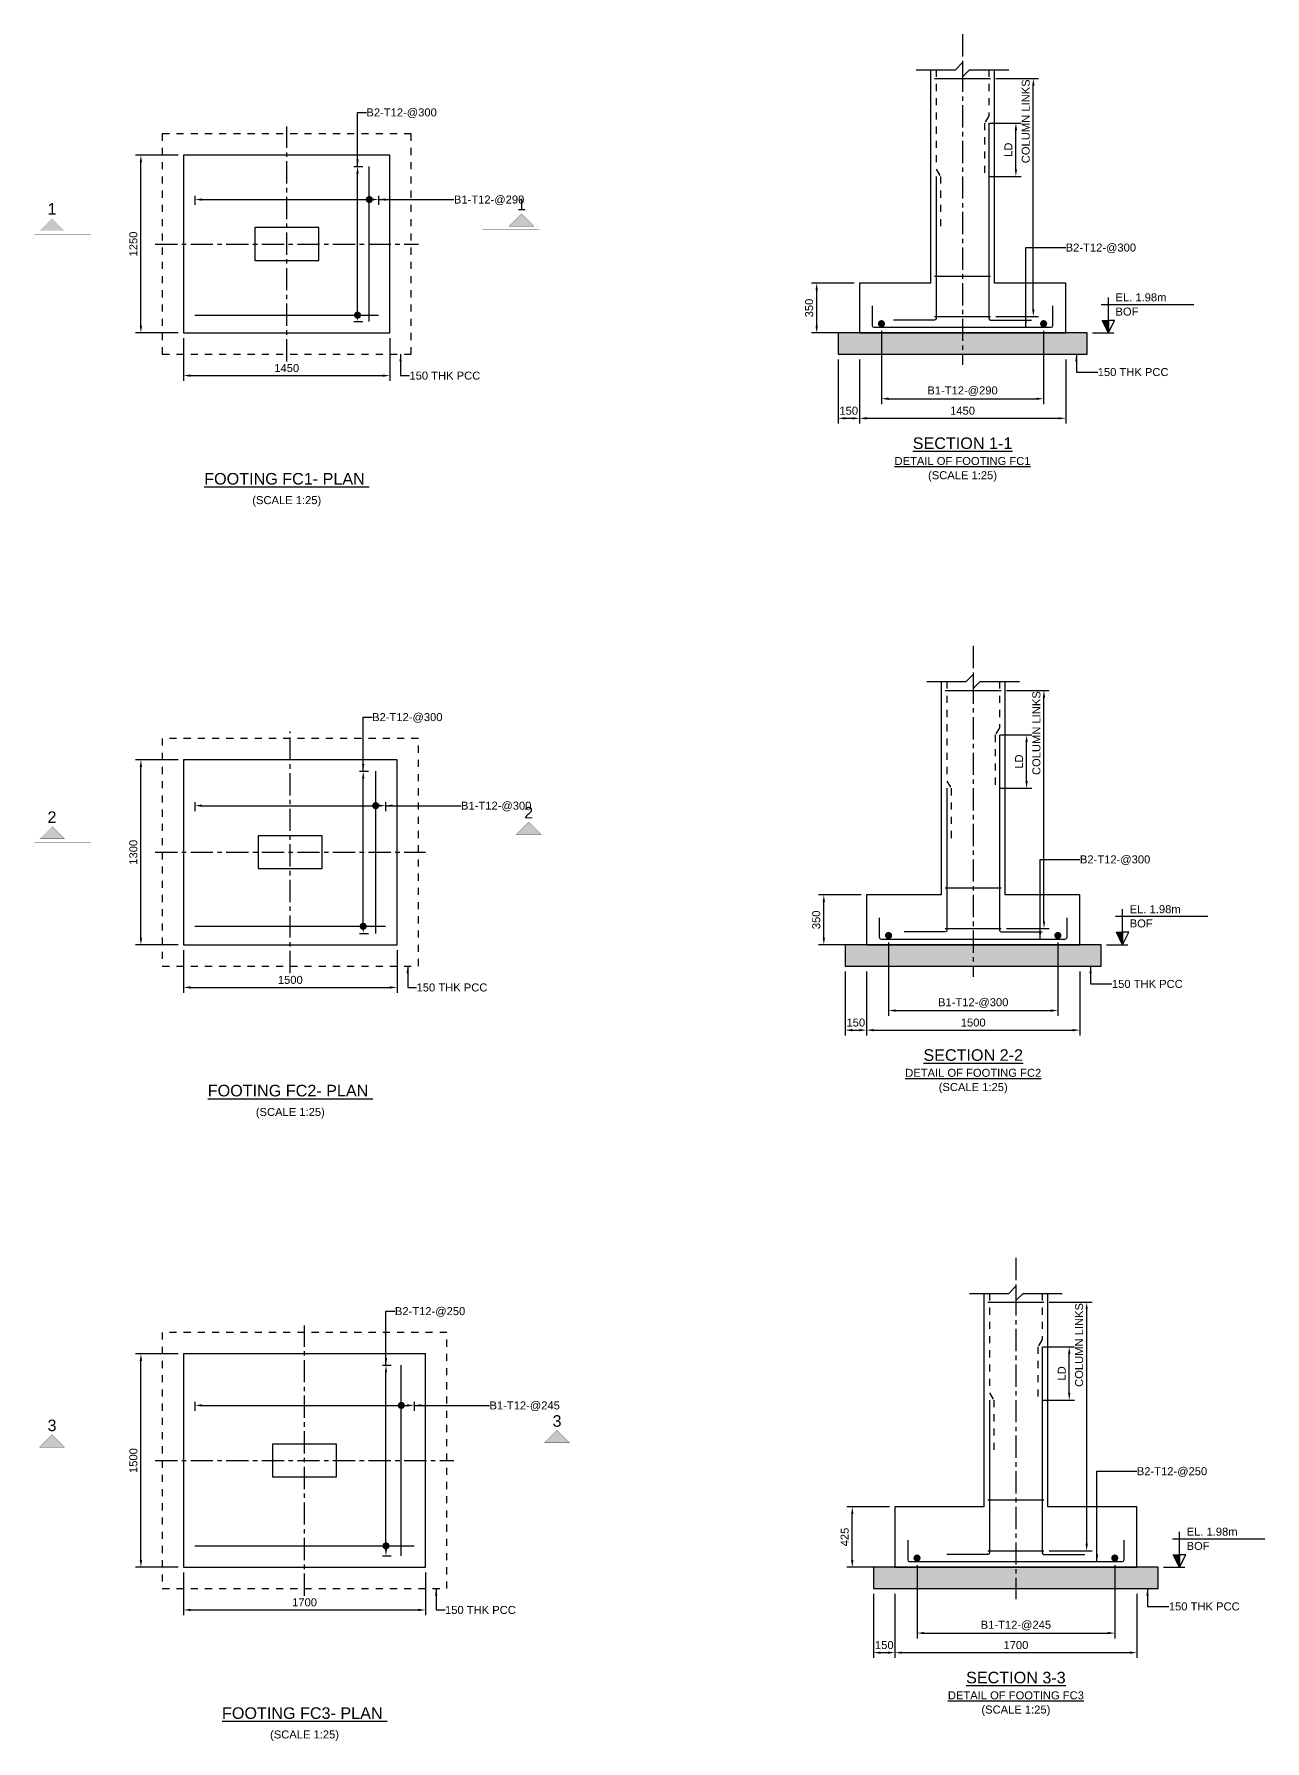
# Model space of a CAD drawing. Header units: inches. Extents: x -3602 to 70100, y -209600 to 630.
# Drawn here: x -3602 to 31000, y -48180 to -200 of the extents above; entities that cross this region are included whole.
import ezdxf
from ezdxf.enums import TextEntityAlignment as Align

# ---------------------------------------------------------------- set-up
doc = ezdxf.new("R2010")
doc.units = ezdxf.units.IN
doc.header["$LTSCALE"] = 1000
doc.header["$MEASUREMENT"] = 0
doc.linetypes.add('Cline', pattern=[1, 0.625, -0.125, 0.125, -0.125])
doc.linetypes.add('Dashed', pattern=[0.6, 0.2, -0.2, 0.2])
for name, color, linetype in [('Center Line', 1, 'Continuous'), ('Column', 6, 'Continuous'), ('Concrete Line', 2, 'Continuous'), ('Dim', 31, 'Continuous'), ('Footing', 7, 'Continuous'), ('Labels', 4, 'Continuous'), ('PCC', 2, 'Continuous'), ('Reinforcement', 4, 'Continuous'), ('Section Mark', 5, 'Continuous'), ('Solid', 25, 'Continuous'), ('Text', 31, 'Continuous')]:
    doc.layers.add(name, color=color, linetype=linetype)
doc.styles.add('SC-FTG1', font='SansSerif')
doc.styles.add('SC-FTG2', font='SansSerif')
doc.dimstyles.new('RccFooting', dxfattribs={"dimtxt": 225, "dimasz": 200, "dimexe": 150, "dimexo": 150, "dimgap": 100, "dimtad": 1, "dimtoh": 1, "dimdec": 4, "dimlfac": 0.25, "dimzin": 0, "dimdsep": 46, "dimtxsty": 'SC-FTG2', "dimcen": 0.09, "dimclrd": 8, "dimclre": 8, "dimclrt": 31, "dimadec": 0, "dimazin": 0, "dimtfac": 1, "dimtdec": 0, "dimtix": 1, "dimtofl": 0, "dimtmove": 0, "dimatfit": 3, "dimfxl": 1, "dimtolj": 1, "dimtzin": 0, "dimarcsym": 0})

# ---------------------------------------------------------------- blocks, each defined once
blk = doc.blocks.new('*D0')
at = {"color": 8, "linetype": 'ByBlock', "lineweight": -2}
for p, q in [((600, -8750), (600, -9950)), ((6400, -8750), (6400, -9950)), ((800, -9800), (6200, -9800))]:
    blk.add_line(p, q, dxfattribs=at)
at = {"color": 8}
for points in [[(600, -9800), (800, -9767), (800, -9833)], [(6400, -9800), (6200, -9833), (6200, -9767)]]:
    blk.add_solid(points, dxfattribs=at)
at = {"layer": 'DEFPOINTS', "color": 31}
for p in [(600, -8600), (6400, -8600), (600, -9800)]:
    blk.add_point(p, dxfattribs=at)
at = {"color": 31, "insert": (3500, -9588), "char_height": 225, "attachment_point": 5, "style": 'SC-FTG2'}
blk.add_mtext('\\A1;1450', dxfattribs=at)
blk = doc.blocks.new('*D1')
at = {"color": 8, "linetype": 'ByBlock', "lineweight": -2}
for p, q in [((450, -3600), (-750, -3600)), ((-600, -8400), (-600, -3800)), ((450, -8600), (-750, -8600))]:
    blk.add_line(p, q, dxfattribs=at)
at = {"color": 8}
for points in [[(-600, -3600), (-567, -3800), (-633, -3800)], [(-600, -8600), (-633, -8400), (-567, -8400)]]:
    blk.add_solid(points, dxfattribs=at)
at = {"layer": 'DEFPOINTS', "color": 31}
for p in [(600, -3600), (-600, -8600), (600, -8600)]:
    blk.add_point(p, dxfattribs=at)
at = {"color": 31, "insert": (-812, -6100), "char_height": 225, "attachment_point": 5, "rotation": 90, "style": 'SC-FTG2'}
blk.add_mtext('\\A1;1250', dxfattribs=at)
blk = doc.blocks.new('*D2')
at = {"color": 8, "linetype": 'ByBlock', "lineweight": -2}
for p, q in [((5390, -3920), (5640, -3920)), ((5490, -8080), (5490, -4120)), ((5390, -8280), (5640, -8280))]:
    blk.add_line(p, q, dxfattribs=at)
at = {"color": 8}
for points in [[(5490, -3920), (5523, -4120), (5457, -4120)], [(5490, -8280), (5457, -8080), (5523, -8080)]]:
    blk.add_solid(points, dxfattribs=at)
at = {"layer": 'DEFPOINTS', "color": 31}
for p in [(5240, -3920), (5240, -8280), (5490, -8280)]:
    blk.add_point(p, dxfattribs=at)
blk = doc.blocks.new('*D3')
at = {"color": 8, "linetype": 'ByBlock', "lineweight": -2}
for p, q in [((920, -4750), (920, -5000)), ((6080, -4750), (6080, -5000)), ((1120, -4850), (5880, -4850))]:
    blk.add_line(p, q, dxfattribs=at)
at = {"color": 8}
for points in [[(920, -4850), (1120, -4817), (1120, -4883)], [(6080, -4850), (5880, -4883), (5880, -4817)]]:
    blk.add_solid(points, dxfattribs=at)
at = {"layer": 'DEFPOINTS', "color": 31}
for p in [(920, -4600), (6080, -4600), (920, -4850)]:
    blk.add_point(p, dxfattribs=at)
blk = doc.blocks.new('*D4')
at = {"color": 8, "linetype": 'ByBlock', "lineweight": -2}
for p, q in [((19000, -9350), (19000, -11150)), ((19600, -9350), (19600, -11150)), ((19200, -11000), (19400, -11000))]:
    blk.add_line(p, q, dxfattribs=at)
at = {"color": 8}
for points in [[(19000, -11000), (19200, -10967), (19200, -11033)], [(19600, -11000), (19400, -11033), (19400, -10967)]]:
    blk.add_solid(points, dxfattribs=at)
at = {"layer": 'DEFPOINTS', "color": 31}
for p in [(19000, -9200), (19600, -9200), (19000, -11000)]:
    blk.add_point(p, dxfattribs=at)
at = {"color": 31, "insert": (19300, -10788), "char_height": 225, "attachment_point": 5, "style": 'SC-FTG2'}
blk.add_mtext('\\A1;150', dxfattribs=at)
blk = doc.blocks.new('*D5')
at = {"color": 8, "linetype": 'ByBlock', "lineweight": -2}
for p, q in [((19600, -9350), (19600, -11150)), ((25400, -9350), (25400, -11150)), ((19800, -11000), (25200, -11000))]:
    blk.add_line(p, q, dxfattribs=at)
at = {"color": 8}
for points in [[(19600, -11000), (19800, -10967), (19800, -11033)], [(25400, -11000), (25200, -11033), (25200, -10967)]]:
    blk.add_solid(points, dxfattribs=at)
at = {"layer": 'DEFPOINTS', "color": 31}
for p in [(19600, -9200), (25400, -9200), (19600, -11000)]:
    blk.add_point(p, dxfattribs=at)
at = {"color": 31, "insert": (22500, -10788), "char_height": 225, "attachment_point": 5, "style": 'SC-FTG2'}
blk.add_mtext('\\A1;1450', dxfattribs=at)
blk = doc.blocks.new('*D6')
at = {"color": 8, "linetype": 'ByBlock', "lineweight": -2}
for p, q in [((19450, -7200), (18250, -7200)), ((18400, -8400), (18400, -7400)), ((19450, -8600), (18250, -8600))]:
    blk.add_line(p, q, dxfattribs=at)
at = {"color": 8}
for points in [[(18400, -7200), (18433, -7400), (18367, -7400)], [(18400, -8600), (18367, -8400), (18433, -8400)]]:
    blk.add_solid(points, dxfattribs=at)
at = {"layer": 'DEFPOINTS', "color": 31}
for p in [(19600, -7200), (18400, -8600), (19600, -8600)]:
    blk.add_point(p, dxfattribs=at)
at = {"color": 31, "insert": (18188, -7900), "char_height": 225, "attachment_point": 5, "rotation": 90, "style": 'SC-FTG2'}
blk.add_mtext('\\A1;350', dxfattribs=at)
blk = doc.blocks.new('*D7')
at = {"color": 8, "linetype": 'ByBlock', "lineweight": -2}
for p, q in [((20220, -8540), (20220, -10600)), ((24780, -8540), (24780, -10600)), ((20420, -10450), (24580, -10450))]:
    blk.add_line(p, q, dxfattribs=at)
at = {"color": 8}
for points in [[(20220, -10450), (20420, -10417), (20420, -10483)], [(24780, -10450), (24580, -10483), (24580, -10417)]]:
    blk.add_solid(points, dxfattribs=at)
at = {"layer": 'DEFPOINTS', "color": 31}
for p in [(20220, -8390), (24780, -8390), (20220, -10450)]:
    blk.add_point(p, dxfattribs=at)
at = {"color": 31, "insert": (22500, -10238), "char_height": 225, "attachment_point": 5, "style": 'SC-FTG2'}
blk.add_mtext('\\A1;B1-T12-@290', dxfattribs=at)
blk = doc.blocks.new('*D8')
at = {"color": 8, "linetype": 'ByBlock', "lineweight": -2}
for p, q in [((23270, -2700), (24150, -2700)), ((24000, -4000), (24000, -2900)), ((23270, -4200), (24150, -4200))]:
    blk.add_line(p, q, dxfattribs=at)
at = {"color": 8}
for points in [[(24000, -2700), (24033, -2900), (23967, -2900)], [(24000, -4200), (23967, -4000), (24033, -4000)]]:
    blk.add_solid(points, dxfattribs=at)
at = {"layer": 'DEFPOINTS', "color": 31}
for p in [(23120, -2700), (23120, -4200), (24000, -4200)]:
    blk.add_point(p, dxfattribs=at)
at = {"color": 31, "insert": (23788, -3450), "char_height": 225, "attachment_point": 5, "rotation": 90, "style": 'SC-FTG2'}
blk.add_mtext('\\A1;LD', dxfattribs=at)
blk = doc.blocks.new('*D9')
at = {"color": 8, "linetype": 'ByBlock', "lineweight": -2}
for p, q in [((23440, -1450), (24640, -1450)), ((24490, -7940), (24490, -1650)), ((23440, -8140), (24640, -8140))]:
    blk.add_line(p, q, dxfattribs=at)
at = {"color": 8}
for points in [[(24490, -1450), (24523, -1650), (24457, -1650)], [(24490, -8140), (24457, -7940), (24523, -7940)]]:
    blk.add_solid(points, dxfattribs=at)
at = {"layer": 'DEFPOINTS', "color": 31}
for p in [(23290, -1450), (23290, -8140), (24490, -8140)]:
    blk.add_point(p, dxfattribs=at)
at = {"color": 31, "insert": (24278, -2650), "char_height": 225, "attachment_point": 5, "rotation": 90, "style": 'SC-FTG2'}
blk.add_mtext('\\A1;COLUMN LINKS', dxfattribs=at)
blk = doc.blocks.new('*D10')
at = {"color": 8, "linetype": 'ByBlock', "lineweight": -2}
for p, q in [((600, -25950), (600, -27150)), ((6600, -25950), (6600, -27150)), ((800, -27000), (6400, -27000))]:
    blk.add_line(p, q, dxfattribs=at)
at = {"color": 8}
for points in [[(600, -27000), (800, -26967), (800, -27033)], [(6600, -27000), (6400, -27033), (6400, -26967)]]:
    blk.add_solid(points, dxfattribs=at)
at = {"layer": 'DEFPOINTS', "color": 31}
for p in [(600, -25800), (6600, -25800), (600, -27000)]:
    blk.add_point(p, dxfattribs=at)
at = {"color": 31, "insert": (3600, -26788), "char_height": 225, "attachment_point": 5, "style": 'SC-FTG2'}
blk.add_mtext('\\A1;1500', dxfattribs=at)
blk = doc.blocks.new('*D11')
at = {"color": 8, "linetype": 'ByBlock', "lineweight": -2}
for p, q in [((450, -20600), (-750, -20600)), ((-600, -25600), (-600, -20800)), ((450, -25800), (-750, -25800))]:
    blk.add_line(p, q, dxfattribs=at)
at = {"color": 8}
for points in [[(-600, -20600), (-567, -20800), (-633, -20800)], [(-600, -25800), (-633, -25600), (-567, -25600)]]:
    blk.add_solid(points, dxfattribs=at)
at = {"layer": 'DEFPOINTS', "color": 31}
for p in [(600, -20600), (-600, -25800), (600, -25800)]:
    blk.add_point(p, dxfattribs=at)
at = {"color": 31, "insert": (-812, -23200), "char_height": 225, "attachment_point": 5, "rotation": 90, "style": 'SC-FTG2'}
blk.add_mtext('\\A1;1300', dxfattribs=at)
blk = doc.blocks.new('*D12')
at = {"color": 8, "linetype": 'ByBlock', "lineweight": -2}
for p, q in [((5550, -20920), (5800, -20920)), ((5650, -25280), (5650, -21120)), ((5550, -25480), (5800, -25480))]:
    blk.add_line(p, q, dxfattribs=at)
at = {"color": 8}
for points in [[(5650, -20920), (5683, -21120), (5617, -21120)], [(5650, -25480), (5617, -25280), (5683, -25280)]]:
    blk.add_solid(points, dxfattribs=at)
at = {"layer": 'DEFPOINTS', "color": 31}
for p in [(5400, -20920), (5400, -25480), (5650, -25480)]:
    blk.add_point(p, dxfattribs=at)
blk = doc.blocks.new('*D13')
at = {"color": 8, "linetype": 'ByBlock', "lineweight": -2}
for p, q in [((920, -21790), (920, -22040)), ((1120, -21890), (6080, -21890)), ((6280, -21790), (6280, -22040))]:
    blk.add_line(p, q, dxfattribs=at)
at = {"color": 8}
for points in [[(920, -21890), (1120, -21857), (1120, -21923)], [(6280, -21890), (6080, -21923), (6080, -21857)]]:
    blk.add_solid(points, dxfattribs=at)
at = {"layer": 'DEFPOINTS', "color": 31}
for p in [(920, -21640), (920, -21890), (6280, -21640)]:
    blk.add_point(p, dxfattribs=at)
blk = doc.blocks.new('*D14')
at = {"color": 8, "linetype": 'ByBlock', "lineweight": -2}
for p, q in [((19200, -26550), (19200, -28350)), ((19800, -26550), (19800, -28350)), ((19400, -28200), (19600, -28200))]:
    blk.add_line(p, q, dxfattribs=at)
at = {"color": 8}
for points in [[(19200, -28200), (19400, -28167), (19400, -28233)], [(19800, -28200), (19600, -28233), (19600, -28167)]]:
    blk.add_solid(points, dxfattribs=at)
at = {"layer": 'DEFPOINTS', "color": 31}
for p in [(19200, -26400), (19800, -26400), (19200, -28200)]:
    blk.add_point(p, dxfattribs=at)
at = {"color": 31, "insert": (19500, -27988), "char_height": 225, "attachment_point": 5, "style": 'SC-FTG2'}
blk.add_mtext('\\A1;150', dxfattribs=at)
blk = doc.blocks.new('*D15')
at = {"color": 8, "linetype": 'ByBlock', "lineweight": -2}
for p, q in [((19800, -26550), (19800, -28350)), ((25800, -26550), (25800, -28350)), ((20000, -28200), (25600, -28200))]:
    blk.add_line(p, q, dxfattribs=at)
at = {"color": 8}
for points in [[(19800, -28200), (20000, -28167), (20000, -28233)], [(25800, -28200), (25600, -28233), (25600, -28167)]]:
    blk.add_solid(points, dxfattribs=at)
at = {"layer": 'DEFPOINTS', "color": 31}
for p in [(19800, -26400), (25800, -26400), (19800, -28200)]:
    blk.add_point(p, dxfattribs=at)
at = {"color": 31, "insert": (22800, -27988), "char_height": 225, "attachment_point": 5, "style": 'SC-FTG2'}
blk.add_mtext('\\A1;1500', dxfattribs=at)
blk = doc.blocks.new('*D16')
at = {"color": 8, "linetype": 'ByBlock', "lineweight": -2}
for p, q in [((19650, -24400), (18450, -24400)), ((18600, -25600), (18600, -24600)), ((19650, -25800), (18450, -25800))]:
    blk.add_line(p, q, dxfattribs=at)
at = {"color": 8}
for points in [[(18600, -24400), (18633, -24600), (18567, -24600)], [(18600, -25800), (18567, -25600), (18633, -25600)]]:
    blk.add_solid(points, dxfattribs=at)
at = {"layer": 'DEFPOINTS', "color": 31}
for p in [(19800, -24400), (18600, -25800), (19800, -25800)]:
    blk.add_point(p, dxfattribs=at)
at = {"color": 31, "insert": (18388, -25100), "char_height": 225, "attachment_point": 5, "rotation": 90, "style": 'SC-FTG2'}
blk.add_mtext('\\A1;350', dxfattribs=at)
blk = doc.blocks.new('*D17')
at = {"color": 8, "linetype": 'ByBlock', "lineweight": -2}
for p, q in [((20420, -25740), (20420, -27800)), ((25180, -25740), (25180, -27800)), ((20620, -27650), (24980, -27650))]:
    blk.add_line(p, q, dxfattribs=at)
at = {"color": 8}
for points in [[(20420, -27650), (20620, -27617), (20620, -27683)], [(25180, -27650), (24980, -27683), (24980, -27617)]]:
    blk.add_solid(points, dxfattribs=at)
at = {"layer": 'DEFPOINTS', "color": 31}
for p in [(20420, -25590), (25180, -25590), (20420, -27650)]:
    blk.add_point(p, dxfattribs=at)
at = {"color": 31, "insert": (22800, -27438), "char_height": 225, "attachment_point": 5, "style": 'SC-FTG2'}
blk.add_mtext('\\A1;B1-T12-@300', dxfattribs=at)
blk = doc.blocks.new('*D18')
at = {"color": 8, "linetype": 'ByBlock', "lineweight": -2}
for p, q in [((23570, -19900), (24450, -19900)), ((24300, -21200), (24300, -20100)), ((23570, -21400), (24450, -21400))]:
    blk.add_line(p, q, dxfattribs=at)
at = {"color": 8}
for points in [[(24300, -19900), (24333, -20100), (24267, -20100)], [(24300, -21400), (24267, -21200), (24333, -21200)]]:
    blk.add_solid(points, dxfattribs=at)
at = {"layer": 'DEFPOINTS', "color": 31}
for p in [(23420, -19900), (23420, -21400), (24300, -21400)]:
    blk.add_point(p, dxfattribs=at)
at = {"color": 31, "insert": (24088, -20650), "char_height": 225, "attachment_point": 5, "rotation": 90, "style": 'SC-FTG2'}
blk.add_mtext('\\A1;LD', dxfattribs=at)
blk = doc.blocks.new('*D19')
at = {"color": 8, "linetype": 'ByBlock', "lineweight": -2}
for p, q in [((23740, -18650), (24940, -18650)), ((24790, -25140), (24790, -18850)), ((23740, -25340), (24940, -25340))]:
    blk.add_line(p, q, dxfattribs=at)
at = {"color": 8}
for points in [[(24790, -18650), (24823, -18850), (24757, -18850)], [(24790, -25340), (24757, -25140), (24823, -25140)]]:
    blk.add_solid(points, dxfattribs=at)
at = {"layer": 'DEFPOINTS', "color": 31}
for p in [(23590, -18650), (23590, -25340), (24790, -25340)]:
    blk.add_point(p, dxfattribs=at)
at = {"color": 31, "insert": (24578, -19850), "char_height": 225, "attachment_point": 5, "rotation": 90, "style": 'SC-FTG2'}
blk.add_mtext('\\A1;COLUMN LINKS', dxfattribs=at)
blk = doc.blocks.new('*D20')
at = {"color": 8, "linetype": 'ByBlock', "lineweight": -2}
for p, q in [((600, -43450), (600, -44650)), ((7400, -43450), (7400, -44650)), ((800, -44500), (7200, -44500))]:
    blk.add_line(p, q, dxfattribs=at)
at = {"color": 8}
for points in [[(600, -44500), (800, -44467), (800, -44533)], [(7400, -44500), (7200, -44533), (7200, -44467)]]:
    blk.add_solid(points, dxfattribs=at)
at = {"layer": 'DEFPOINTS', "color": 31}
for p in [(600, -43300), (7400, -43300), (600, -44500)]:
    blk.add_point(p, dxfattribs=at)
at = {"color": 31, "insert": (4000, -44288), "char_height": 225, "attachment_point": 5, "style": 'SC-FTG2'}
blk.add_mtext('\\A1;1700', dxfattribs=at)
blk = doc.blocks.new('*D21')
at = {"color": 8, "linetype": 'ByBlock', "lineweight": -2}
for p, q in [((450, -37300), (-750, -37300)), ((-600, -43100), (-600, -37500)), ((450, -43300), (-750, -43300))]:
    blk.add_line(p, q, dxfattribs=at)
at = {"color": 8}
for points in [[(-600, -37300), (-567, -37500), (-633, -37500)], [(-600, -43300), (-633, -43100), (-567, -43100)]]:
    blk.add_solid(points, dxfattribs=at)
at = {"layer": 'DEFPOINTS', "color": 31}
for p in [(600, -37300), (-600, -43300), (600, -43300)]:
    blk.add_point(p, dxfattribs=at)
at = {"color": 31, "insert": (-812, -40300), "char_height": 225, "attachment_point": 5, "rotation": 90, "style": 'SC-FTG2'}
blk.add_mtext('\\A1;1500', dxfattribs=at)
blk = doc.blocks.new('*D22')
at = {"color": 8, "linetype": 'ByBlock', "lineweight": -2}
for p, q in [((6190, -37620), (6440, -37620)), ((6290, -42780), (6290, -37820)), ((6190, -42980), (6440, -42980))]:
    blk.add_line(p, q, dxfattribs=at)
at = {"color": 8}
for points in [[(6290, -37620), (6323, -37820), (6257, -37820)], [(6290, -42980), (6257, -42780), (6323, -42780)]]:
    blk.add_solid(points, dxfattribs=at)
at = {"layer": 'DEFPOINTS', "color": 31}
for p in [(6040, -37620), (6040, -42980), (6290, -42980)]:
    blk.add_point(p, dxfattribs=at)
blk = doc.blocks.new('*D23')
at = {"color": 8, "linetype": 'ByBlock', "lineweight": -2}
for p, q in [((920, -38650), (920, -38900)), ((1120, -38750), (6880, -38750)), ((7080, -38650), (7080, -38900))]:
    blk.add_line(p, q, dxfattribs=at)
at = {"color": 8}
for points in [[(920, -38750), (1120, -38717), (1120, -38783)], [(7080, -38750), (6880, -38783), (6880, -38717)]]:
    blk.add_solid(points, dxfattribs=at)
at = {"layer": 'DEFPOINTS', "color": 31}
for p in [(920, -38500), (920, -38750), (7080, -38500)]:
    blk.add_point(p, dxfattribs=at)
blk = doc.blocks.new('*D24')
at = {"color": 8, "linetype": 'ByBlock', "lineweight": -2}
for p, q in [((20000, -44050), (20000, -45850)), ((20600, -44050), (20600, -45850)), ((20200, -45700), (20400, -45700))]:
    blk.add_line(p, q, dxfattribs=at)
at = {"color": 8}
for points in [[(20000, -45700), (20200, -45667), (20200, -45733)], [(20600, -45700), (20400, -45733), (20400, -45667)]]:
    blk.add_solid(points, dxfattribs=at)
at = {"layer": 'DEFPOINTS', "color": 31}
for p in [(20000, -43900), (20600, -43900), (20000, -45700)]:
    blk.add_point(p, dxfattribs=at)
at = {"color": 31, "insert": (20300, -45488), "char_height": 225, "attachment_point": 5, "style": 'SC-FTG2'}
blk.add_mtext('\\A1;150', dxfattribs=at)
blk = doc.blocks.new('*D25')
at = {"color": 8, "linetype": 'ByBlock', "lineweight": -2}
for p, q in [((20600, -44050), (20600, -45850)), ((27400, -44050), (27400, -45850)), ((20800, -45700), (27200, -45700))]:
    blk.add_line(p, q, dxfattribs=at)
at = {"color": 8}
for points in [[(20600, -45700), (20800, -45667), (20800, -45733)], [(27400, -45700), (27200, -45733), (27200, -45667)]]:
    blk.add_solid(points, dxfattribs=at)
at = {"layer": 'DEFPOINTS', "color": 31}
for p in [(20600, -43900), (27400, -43900), (20600, -45700)]:
    blk.add_point(p, dxfattribs=at)
at = {"color": 31, "insert": (24000, -45488), "char_height": 225, "attachment_point": 5, "style": 'SC-FTG2'}
blk.add_mtext('\\A1;1700', dxfattribs=at)
blk = doc.blocks.new('*D26')
at = {"color": 8, "linetype": 'ByBlock', "lineweight": -2}
for p, q in [((20450, -41600), (19250, -41600)), ((19400, -43100), (19400, -41800)), ((20450, -43300), (19250, -43300))]:
    blk.add_line(p, q, dxfattribs=at)
at = {"color": 8}
for points in [[(19400, -41600), (19433, -41800), (19367, -41800)], [(19400, -43300), (19367, -43100), (19433, -43100)]]:
    blk.add_solid(points, dxfattribs=at)
at = {"layer": 'DEFPOINTS', "color": 31}
for p in [(20600, -41600), (19400, -43300), (20600, -43300)]:
    blk.add_point(p, dxfattribs=at)
at = {"color": 31, "insert": (19188, -42450), "char_height": 225, "attachment_point": 5, "rotation": 90, "style": 'SC-FTG2'}
blk.add_mtext('\\A1;425', dxfattribs=at)
blk = doc.blocks.new('*D27')
at = {"color": 8, "linetype": 'ByBlock', "lineweight": -2}
for p, q in [((21220, -43240), (21220, -45300)), ((26780, -43240), (26780, -45300)), ((21420, -45150), (26580, -45150))]:
    blk.add_line(p, q, dxfattribs=at)
at = {"color": 8}
for points in [[(21220, -45150), (21420, -45117), (21420, -45183)], [(26780, -45150), (26580, -45183), (26580, -45117)]]:
    blk.add_solid(points, dxfattribs=at)
at = {"layer": 'DEFPOINTS', "color": 31}
for p in [(21220, -43090), (26780, -43090), (21220, -45150)]:
    blk.add_point(p, dxfattribs=at)
at = {"color": 31, "insert": (24000, -44938), "char_height": 225, "attachment_point": 5, "style": 'SC-FTG2'}
blk.add_mtext('\\A1;B1-T12-@245', dxfattribs=at)
blk = doc.blocks.new('*D28')
at = {"color": 8, "linetype": 'ByBlock', "lineweight": -2}
for p, q in [((24770, -37100), (25650, -37100)), ((25500, -38400), (25500, -37300)), ((24770, -38600), (25650, -38600))]:
    blk.add_line(p, q, dxfattribs=at)
at = {"color": 8}
for points in [[(25500, -37100), (25533, -37300), (25467, -37300)], [(25500, -38600), (25467, -38400), (25533, -38400)]]:
    blk.add_solid(points, dxfattribs=at)
at = {"layer": 'DEFPOINTS', "color": 31}
for p in [(24620, -37100), (24620, -38600), (25500, -38600)]:
    blk.add_point(p, dxfattribs=at)
at = {"color": 31, "insert": (25288, -37850), "char_height": 225, "attachment_point": 5, "rotation": 90, "style": 'SC-FTG2'}
blk.add_mtext('\\A1;LD', dxfattribs=at)
blk = doc.blocks.new('*D29')
at = {"color": 8, "linetype": 'ByBlock', "lineweight": -2}
for p, q in [((24940, -35850), (26140, -35850)), ((25990, -42640), (25990, -36050)), ((24940, -42840), (26140, -42840))]:
    blk.add_line(p, q, dxfattribs=at)
at = {"color": 8}
for points in [[(25990, -35850), (26023, -36050), (25957, -36050)], [(25990, -42840), (25957, -42640), (26023, -42640)]]:
    blk.add_solid(points, dxfattribs=at)
at = {"layer": 'DEFPOINTS', "color": 31}
for p in [(24790, -35850), (24790, -42840), (25990, -42840)]:
    blk.add_point(p, dxfattribs=at)
at = {"color": 31, "insert": (25778, -37050), "char_height": 225, "attachment_point": 5, "rotation": 90, "style": 'SC-FTG2'}
blk.add_mtext('\\A1;COLUMN LINKS', dxfattribs=at)

msp = doc.modelspace()

# ---------------------------------------------------------------- hatches: boundary and pattern name
at = {"layer": 'Solid'}
for points in [[(10450, -5600), (10100, -5250), (9750, -5600), (10450, -5600)], [(-3450, -5724), (-3100, -5374), (-2750, -5724), (-3450, -5724)], [(19000, -9200), (26000, -9200), (26000, -8600), (19000, -8600)], [(26600, -8600), (26425, -8250), (26600, -8250)], [(-3450, -22824), (-3100, -22474), (-2750, -22824), (-3450, -22824)], [(10650, -22700), (10300, -22350), (9950, -22700), (10650, -22700)], [(19200, -26400), (26400, -26400), (26400, -25800), (19200, -25800)], [(27000, -25800), (26825, -25450), (27000, -25450)], [(-3450, -39924), (-3100, -39574), (-2750, -39924), (-3450, -39924)], [(11450, -39800), (11100, -39450), (10750, -39800), (11450, -39800)], [(28600, -43300), (28425, -42950), (28600, -42950)], [(20000, -43900), (28000, -43900), (28000, -43300), (20000, -43300)]]:
    msp.add_hatch(color=256, dxfattribs=at).paths.add_polyline_path(points, flags=0)

# ---------------------------------------------------------------- linework, layer by layer
at = {"layer": 'Center Line', "linetype": 'Cline'}
for points in [[(22500, -200), (22500, -9500)], [(3500, -9400), (3500, -2800)], [(-200, -6100), (7200, -6100)], [(22800, -17400), (22800, -26700)], [(3600, -26600), (3600, -19800)], [(-200, -23200), (7400, -23200)], [(24000, -34600), (24000, -44200)], [(4000, -44100), (4000, -36500)], [(-200, -40300), (8200, -40300)]]:
    msp.add_lwpolyline(points, dxfattribs=at)
at = {"layer": 'Column'}
for points in [[(2600, -6560), (4400, -6560), (4400, -5640), (2600, -5640), (2600, -6560)], [(2700, -23660), (4500, -23660), (4500, -22740), (2700, -22740), (2700, -23660)], [(3100, -40760), (4900, -40760), (4900, -39840), (3100, -39840), (3100, -40760)]]:
    msp.add_lwpolyline(points, dxfattribs=at)
at = {"layer": 'Concrete Line'}
for points in [[(21600, -1200), (21600, -7200), (19600, -7200), (19600, -8600), (25400, -8600), (25400, -7200), (23400, -7200), (23400, -1200)], [(21200, -1200), (22300, -1200), (22500, -1000), (22500, -1400), (22700, -1200), (23800, -1200)], [(21500, -18400), (22600, -18400), (22800, -18200), (22800, -18600), (23000, -18400), (24100, -18400)], [(21900, -18400), (21900, -24400), (19800, -24400), (19800, -25800), (25800, -25800), (25800, -24400), (23700, -24400), (23700, -18400)], [(22700, -35600), (23800, -35600), (24000, -35400), (24000, -35800), (24200, -35600), (25300, -35600)], [(23100, -35600), (23100, -41600), (20600, -41600), (20600, -43300), (27400, -43300), (27400, -41600), (24900, -41600), (24900, -35600)]]:
    msp.add_lwpolyline(points, dxfattribs=at)
at = {"layer": 'Dim', "color": 8, "const_width": 100}
for points in [[(5770, -4850, 1), (5870, -4850, 1)], [(5440, -8100, 1), (5540, -8100, 1)], [(5950, -21890, 1), (6050, -21890, 1)], [(5600, -25280, 1), (5700, -25280, 1)], [(6670, -38750, 1), (6770, -38750, 1)], [(6240, -42700, 1), (6340, -42700, 1)]]:
    msp.add_lwpolyline(points, format="xyb", close=True, dxfattribs=at)
at = {"layer": 'Footing'}
for points in [[(600, -8600), (6400, -8600), (6400, -3600), (600, -3600), (600, -8600)], [(600, -25800), (6600, -25800), (6600, -20600), (600, -20600), (600, -25800)], [(600, -43300), (7400, -43300), (7400, -37300), (600, -37300), (600, -43300)]]:
    msp.add_lwpolyline(points, dxfattribs=at)
at = {"layer": 'PCC', "linetype": 'Dashed'}
for points in [[(0, -9200), (7000, -9200), (7000, -3000), (0, -3000), (0, -9200)], [(0, -26400), (7200, -26400), (7200, -20000), (0, -20000), (0, -26400)], [(0, -43900), (8000, -43900), (8000, -36700), (0, -36700), (0, -43900)]]:
    msp.add_lwpolyline(points, dxfattribs=at)
at = {"layer": 'PCC'}
for points in [[(19000, -9200), (26000, -9200), (26000, -8600), (19000, -8600), (19000, -9200)], [(19200, -26400), (26400, -26400), (26400, -25800), (19200, -25800), (19200, -26400)], [(20000, -43900), (28000, -43900), (28000, -43300), (20000, -43300), (20000, -43900)]]:
    msp.add_lwpolyline(points, dxfattribs=at)
at = {"layer": 'Reinforcement', "linetype": 'Dashed'}
for points in [[(21760, -1200), (21760, -4000), (21880, -4200), (21880, -5700)], [(23240, -1200), (23240, -2500), (23120, -2700), (23120, -4200)], [(22060, -18400), (22060, -21200), (22180, -21400), (22180, -22900)], [(23540, -18400), (23540, -19700), (23420, -19900), (23420, -21400)], [(23260, -35600), (23260, -38400), (23380, -38600), (23380, -40100)], [(24740, -35600), (24740, -36900), (24620, -37100), (24620, -38600)]]:
    msp.add_lwpolyline(points, dxfattribs=at)
at = {"layer": 'Reinforcement'}
for points in [[(21710, -1450), (23290, -1450)], [(5820, -8280), (5820, -3920)], [(21710, -7000), (23290, -7000)], [(920, -8100), (6080, -8100)], [(21710, -8140), (23290, -8140)], [(22010, -18650), (23590, -18650)], [(6000, -25480), (6000, -20920)], [(22010, -24200), (23590, -24200)], [(920, -25280), (6280, -25280)], [(22010, -25340), (23590, -25340)], [(23210, -35850), (24790, -35850)], [(6720, -42980), (6720, -37620)], [(23210, -41400), (24790, -41400)], [(920, -42700), (7080, -42700)], [(23210, -42840), (24790, -42840)]]:
    msp.add_lwpolyline(points, dxfattribs=at)
for points in [[(23240, -2700), (23240, -8190, 0.4), (23290, -8240), (24440, -8240, 0.4), (24440, -8240), (24440, -8240)], [(21760, -4200), (21760, -8190, -0.4), (21710, -8240), (20560, -8240, 0.4), (20560, -8240), (20560, -8240)], [(19960, -7840), (19960, -8390, 0.4), (20010, -8440), (24990, -8440, 0.4), (25040, -8390), (25040, -7840)], [(23540, -19900), (23540, -25390, 0.4), (23590, -25440), (24740, -25440, 0.4), (24740, -25440), (24740, -25440)], [(22060, -21400), (22060, -25390, -0.4), (22010, -25440), (20860, -25440, 0.4), (20860, -25440), (20860, -25440)], [(20160, -25040), (20160, -25590, 0.4), (20210, -25640), (25390, -25640, 0.4), (25440, -25590), (25440, -25040)], [(24740, -37100), (24740, -42890, 0.4), (24790, -42940), (25940, -42940, 0.4), (25940, -42940), (25940, -42940)], [(23260, -38600), (23260, -42890, -0.4), (23210, -42940), (22060, -42940, 0.4), (22060, -42940), (22060, -42940)], [(20960, -42540), (20960, -43090, 0.4), (21010, -43140), (26990, -43140, 0.4), (27040, -43090), (27040, -42540)]]:
    msp.add_lwpolyline(points, format="xyb", dxfattribs=at)
at = {"layer": 'Reinforcement', "const_width": 100}
for points in [[(20170, -8340, 1), (20270, -8340, 1)], [(24730, -8340, 1), (24830, -8340, 1)], [(20370, -25540, 1), (20470, -25540, 1)], [(25130, -25540, 1), (25230, -25540, 1)], [(21170, -43040, 1), (21270, -43040, 1)], [(26730, -43040, 1), (26830, -43040, 1)]]:
    msp.add_lwpolyline(points, format="xyb", close=True, dxfattribs=at)
at = {"layer": 'Section Mark'}
for p, q in [((26150, -8600), (26750, -8600)), ((26550, -25800), (27150, -25800)), ((28150, -43300), (28750, -43300))]:
    msp.add_line(p, q, dxfattribs=at)
at = {"layer": 'Section Mark', "const_width": 5}
for points in [[(10450, -5600), (10100, -5250), (9750, -5600), (10450, -5600)], [(-3450, -5724), (-3100, -5374), (-2750, -5724), (-3450, -5724)], [(9000, -5700), (10600, -5700)], [(-2000, -5824), (-3600, -5824)], [(-3450, -22824), (-3100, -22474), (-2750, -22824), (-3450, -22824)], [(10650, -22700), (10300, -22350), (9950, -22700), (10650, -22700)], [(-2000, -22924), (-3600, -22924)], [(9200, -22800), (10800, -22800)], [(-3450, -39924), (-3100, -39574), (-2750, -39924), (-3450, -39924)], [(11450, -39800), (11100, -39450), (10750, -39800), (11450, -39800)], [(-2000, -40024), (-3600, -40024)], [(10000, -39900), (11600, -39900)]]:
    msp.add_lwpolyline(points, dxfattribs=at)
at = {"layer": 'Section Mark'}
for points in [[(26600, -8600), (26600, -7600)], [(26400, -7800), (29000, -7800)], [(26600, -8600), (26425, -8250), (26600, -8250), (26600, -8600)], [(26600, -8600), (26775, -8250), (26600, -8250), (26600, -8600)], [(27000, -25800), (27000, -24800)], [(26800, -25000), (29400, -25000)], [(27000, -25800), (26825, -25450), (27000, -25450), (27000, -25800)], [(27000, -25800), (27175, -25450), (27000, -25450), (27000, -25800)], [(28400, -42500), (31000, -42500)], [(28600, -43300), (28600, -42300)], [(28600, -43300), (28425, -42950), (28600, -42950), (28600, -43300)], [(28600, -43300), (28775, -42950), (28600, -42950), (28600, -43300)]]:
    msp.add_lwpolyline(points, dxfattribs=at)

# ---------------------------------------------------------------- texts
at = {"layer": 'Dim', "style": 'SC-FTG2'}
for s, p in [('B2-T12-@300', (25400, -6200)), ('150 THK PCC', (26300, -9700)), ('150 THK PCC', (6950, -9800)), ('B2-T12-@300', (25800, -23400)), ('150 THK PCC', (26700, -26900)), ('150 THK PCC', (7150, -27000)), ('B2-T12-@250', (27400, -40600)), ('150 THK PCC', (7950, -44500)), ('150 THK PCC', (28300, -44400))]:
    msp.add_text(s, height=225, dxfattribs=at).set_placement(p, align=Align.MIDDLE_LEFT)
at = {"layer": 'Labels', "style": 'SC-FTG1'}
for s, p in [('%%USECTION 1-1', (22500, -11700)), ('%%uFOOTING FC1- PLAN ', (3500, -12700)), ('%%USECTION 2-2', (22800, -28900)), ('%%uFOOTING FC2- PLAN ', (3600, -29900)), ('%%USECTION 3-3', (24000, -46400)), ('%%uFOOTING FC3- PLAN ', (4000, -47400))]:
    msp.add_text(s, height=325, dxfattribs=at).set_placement(p, align=Align.MIDDLE_CENTER)
at = {"layer": 'Section Mark', "style": 'SC-FTG1'}
for s, p in [('1', (-3100, -5111.5)), ('1', (10100, -4987.5)), ('2', (-3100, -22211.5)), ('2', (10300, -22087.5)), ('3', (-3100, -39311.5)), ('3', (11100, -39187.5))]:
    msp.add_text(s, height=325, dxfattribs=at).set_placement(p, align=Align.MIDDLE_CENTER)
at = {"layer": 'Text'}
for s, style, p in [('B2-T12-@300', 'SC-FTG1', (5740, -2400)), ('B1-T12-@290', 'SC-FTG1', (8200, -4850)), ('EL. 1.98m', 'SC-FTG2', (26800, -7600)), ('BOF', 'SC-FTG2', (26800, -8000)), ('B2-T12-@300', 'SC-FTG1', (5900, -19400)), ('B1-T12-@300', 'SC-FTG1', (8400, -21890)), ('EL. 1.98m', 'SC-FTG2', (27200, -24800)), ('BOF', 'SC-FTG2', (27200, -25200)), ('B2-T12-@250', 'SC-FTG1', (6540, -36100)), ('B1-T12-@245', 'SC-FTG1', (9200, -38750)), ('EL. 1.98m', 'SC-FTG2', (28800, -42300)), ('BOF', 'SC-FTG2', (28800, -42700))]:
    msp.add_text(s, height=225, dxfattribs=dict(at, style=style)).set_placement(p, align=Align.MIDDLE_LEFT)
at = {"layer": 'Text', "style": 'SC-FTG1'}
for s, p in [('%%UDETAIL OF FOOTING FC1', (22500, -12200)), ('(SCALE 1:25)', (22500, -12600)), ('(SCALE 1:25)', (3500, -13300)), ('%%UDETAIL OF FOOTING FC2', (22800, -29400)), ('(SCALE 1:25)', (22800, -29800)), ('(SCALE 1:25)', (3600, -30500)), ('%%UDETAIL OF FOOTING FC3', (24000, -46900)), ('(SCALE 1:25)', (24000, -47300)), ('(SCALE 1:25)', (4000, -48000))]:
    msp.add_text(s, height=225, dxfattribs=at).set_placement(p, align=Align.MIDDLE_CENTER)

# ---------------------------------------------------------------- dimensions: what is measured, and where the dimension line sits
at = {"layer": 'Dim'}
for base, p1, p2, angle, text, picture, middle in [((24490, -1450), (23290, -8140), (23290, -1450), 90, 'COLUMN LINKS', '*D9', (24490, -2650)), ((24000, -2700), (23120, -4200), (23120, -2700), 90, 'LD', '*D8', (24000, -3450)), ((5490, -3920), (5240, -8280), (5240, -3920), 90, ' ', '*D2', (5490, -6800)), ((6080, -4850), (920, -4600), (6080, -4600), 0, ' ', '*D3', (4520, -4850)), ((24790, -18650), (23590, -25340), (23590, -18650), 90, 'COLUMN LINKS', '*D19', (24790, -19850)), ((24300, -19900), (23420, -21400), (23420, -19900), 90, 'LD', '*D18', (24300, -20650)), ((5650, -20920), (5400, -25480), (5400, -20920), 90, ' ', '*D12', (5650, -23980)), ((6280, -21890), (920, -21640), (6280, -21640), 0, ' ', '*D13', (4700, -21890)), ((25990, -35850), (24790, -42840), (24790, -35850), 90, 'COLUMN LINKS', '*D29', (25990, -37050)), ((25500, -37100), (24620, -38600), (24620, -37100), 90, 'LD', '*D28', (25500, -37850)), ((6290, -37620), (6040, -42980), (6040, -37620), 90, ' ', '*D22', (6290, -41400)), ((7080, -38750), (920, -38500), (7080, -38500), 0, ' ', '*D23', (5420, -38750))]:
    dim = msp.add_linear_dim(base=base, p1=p1, p2=p2, angle=angle, text=text, dimstyle='RccFooting', override={"dimjust": 0}, dxfattribs=at)
    dim.commit()
    dim.dimension.update_dxf_attribs({"geometry": picture, "text_midpoint": middle, "dimtype": 129})
for p1, p2, distance, text, picture, middle in [((600, -8600), (600, -3600), 1200, '1250', '*D1', (-600, -6100)), ((19600, -8600), (19600, -7200), 1200, '350', '*D6', (18400, -7900)), ((600, -8600), (6400, -8600), -1200, '1450', '*D0', (3500, -9800)), ((20220, -8390), (24780, -8390), -2060, 'B1-T12-@290', '*D7', (22500, -10450)), ((19000, -9200), (19600, -9200), -1800, '150', '*D4', (19300, -11000)), ((19600, -9200), (25400, -9200), -1800, '1450', '*D5', (22500, -11000)), ((600, -25800), (600, -20600), 1200, '1300', '*D11', (-600, -23200)), ((19800, -25800), (19800, -24400), 1200, '350', '*D16', (18600, -25100)), ((600, -25800), (6600, -25800), -1200, '1500', '*D10', (3600, -27000)), ((20420, -25590), (25180, -25590), -2060, 'B1-T12-@300', '*D17', (22800, -27650)), ((19200, -26400), (19800, -26400), -1800, '150', '*D14', (19500, -28200)), ((19800, -26400), (25800, -26400), -1800, '1500', '*D15', (22800, -28200)), ((600, -43300), (600, -37300), 1200, '1500', '*D21', (-600, -40300)), ((20600, -43300), (20600, -41600), 1200, '425', '*D26', (19400, -42450)), ((21220, -43090), (26780, -43090), -2060, 'B1-T12-@245', '*D27', (24000, -45150)), ((600, -43300), (7400, -43300), -1200, '1700', '*D20', (4000, -44500)), ((20000, -43900), (20600, -43900), -1800, '150', '*D24', (20300, -45700)), ((20600, -43900), (27400, -43900), -1800, '1700', '*D25', (24000, -45700))]:
    dim = msp.add_aligned_dim(p1=p1, p2=p2, distance=distance, text=text, dimstyle='RccFooting', dxfattribs=at)
    dim.commit()
    dim.dimension.update_dxf_attribs({"geometry": picture, "text_midpoint": middle})

# ---------------------------------------------------------------- leaders
at = {"layer": 'Dim', "color": 8}
for points in [[(5490, -3920), (5490, -2400), (5740, -2400)], [(6080, -4850), (8200, -4850), (8200, -4850)], [(24280, -8440), (24280, -6200), (25400, -6200)], [(6700, -9200), (6700, -9800), (6950, -9800)], [(25700, -9200), (25700, -9700), (26300, -9700)], [(5650, -20920), (5650, -19400), (5900, -19400)], [(6280, -21890), (8400, -21890), (8400, -21890)], [(24680, -25640), (24680, -23400), (25800, -23400)], [(6900, -26400), (6900, -27000), (7150, -27000)], [(26100, -26400), (26100, -26900), (26700, -26900)], [(6290, -37620), (6290, -36100), (6540, -36100)], [(7080, -38750), (9200, -38750), (9200, -38750)], [(26280, -43140), (26280, -40600), (27400, -40600)], [(7700, -43900), (7700, -44500), (7950, -44500)], [(27700, -43900), (27700, -44400), (28300, -44400)]]:
    msp.add_leader(points, dimstyle='RccFooting', dxfattribs=at)

doc.saveas('drawing.dxf')
